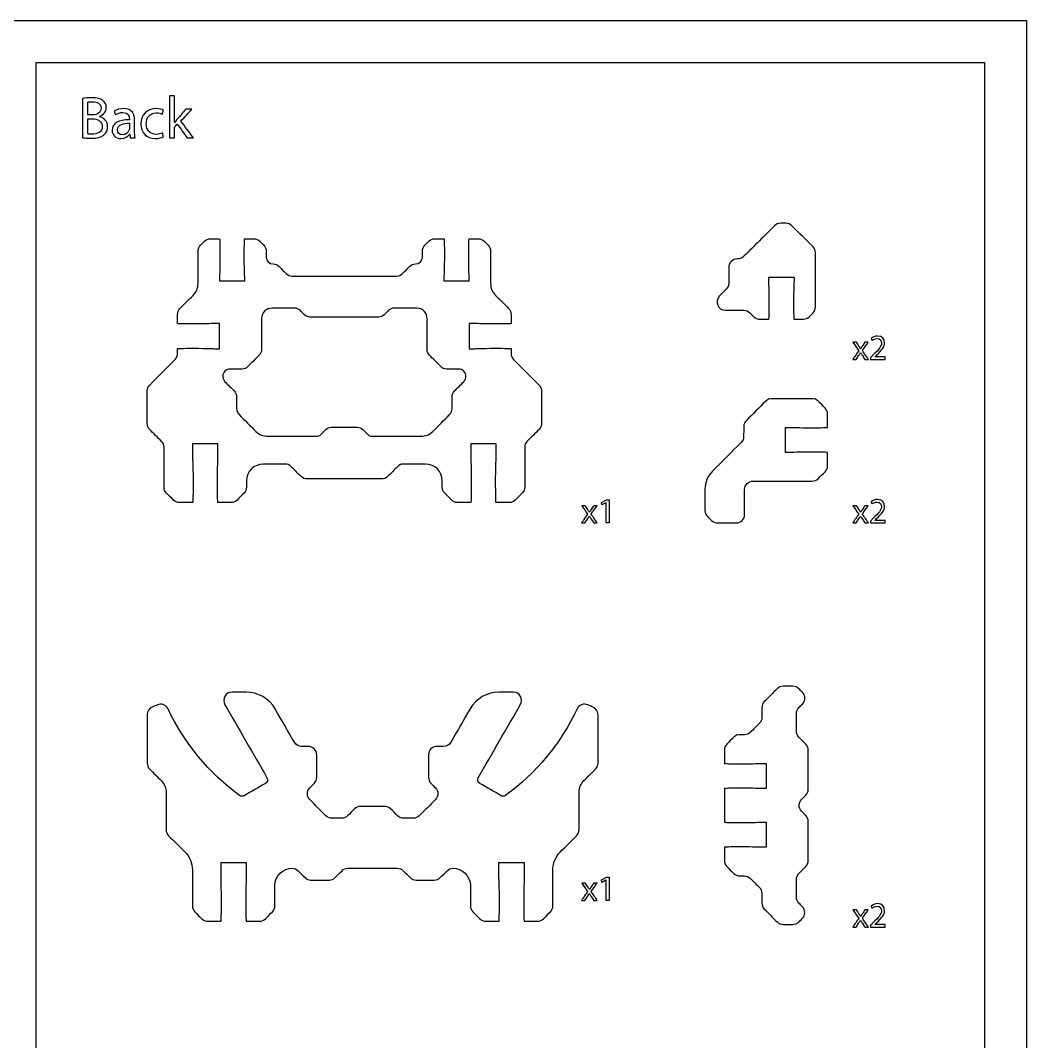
# Model space of a CAD drawing. Extents: x 0 to 395, y 205 to 450.
# Drawn here: x 275.1 to 395, y 328.3 to 450 of the extents above; entities that cross this region are included whole.
import ezdxf

# ---------------------------------------------------------------- set-up
doc = ezdxf.new("R2010")
doc.units = 0
doc.header["$MEASUREMENT"] = 0
doc.layers.add('DEFAULT', color=18, linetype='CONTINUOUS')

msp = doc.modelspace()

# ---------------------------------------------------------------- linework, layer by layer
at = {"layer": 'DEFAULT', "color": 18}
for points in [[(395, 205), (0, 205), (0, 450), (395, 450)], [(390, 210), (276.95, 210), (276.95, 445), (390, 445)], [(344.88, 392.54), (344.87, 392.54), (344.39, 392.28), (344.32, 392.56), (344.92, 392.88), (345.24, 392.88), (345.24, 390.13), (344.88, 390.13)], [(344.88, 347.57), (344.87, 347.57), (344.39, 347.31), (344.32, 347.59), (344.92, 347.91), (345.24, 347.91), (345.24, 345.16), (344.88, 345.16)]]:
    msp.add_lwpolyline(points, close=True, dxfattribs=at)
for points, knots in [([(282.49, 440.69), (282.75, 440.75), (283.18, 440.79), (283.61, 440.79), (284.22, 440.79), (284.62, 440.69), (284.91, 440.45), (285.16, 440.26), (285.31, 439.98), (285.31, 439.61), (285.31, 439.15), (285.01, 438.75), (284.5, 438.56), (284.5, 438.56), (284.5, 438.55), (284.5, 438.55), (284.96, 438.43), (285.48, 438.06), (285.48, 437.36), (285.48, 436.95), (285.32, 436.64), (285.08, 436.4), (284.75, 436.1), (284.21, 435.96), (283.44, 435.96), (283.02, 435.96), (282.69, 435.99), (282.49, 436.01), (282.49, 437.57), (282.49, 439.13), (282.49, 440.69)], [13.262, 13.262, 13.262, 13.262, 14.262, 14.262, 14.262, 15.262, 15.262, 15.262, 16.262, 16.262, 16.262, 17.262, 17.262, 17.262, 17.302, 17.302, 17.302, 18.302, 18.302, 18.302, 19.302, 19.302, 19.302, 20.302, 20.302, 20.302, 21.302, 21.302, 21.302, 34.564, 34.564, 34.564, 34.564]), ([(293.46, 437.85), (293.47, 437.85), (293.47, 437.85), (293.48, 437.85), (293.56, 437.97), (293.68, 438.12), (293.78, 438.24), (294.12, 438.63), (294.45, 439.02), (294.78, 439.42), (295.03, 439.42), (295.28, 439.42), (295.53, 439.42), (295.09, 438.95), (294.65, 438.48), (294.21, 438.01), (294.71, 437.34), (295.21, 436.67), (295.72, 436), (295.46, 436), (295.21, 436), (294.96, 436), (294.57, 436.55), (294.17, 437.09), (293.78, 437.64), (293.68, 437.52), (293.57, 437.4), (293.46, 437.28), (293.46, 436.86), (293.46, 436.43), (293.46, 436), (293.26, 436), (293.05, 436), (292.85, 436), (292.85, 437.67), (292.85, 439.34), (292.85, 441.01), (293.05, 441.01), (293.26, 441.01), (293.46, 441.01), (293.46, 439.96), (293.46, 438.9), (293.46, 437.85)], [8.962, 8.962, 8.962, 8.962, 9.002, 9.002, 9.002, 10.002, 10.002, 10.002, 14.386085, 14.386085, 14.386085, 16.506085, 16.506085, 16.506085, 21.967587, 21.967587, 21.967587, 29.084398, 29.084398, 29.084398, 31.224398, 31.224398, 31.224398, 36.942079, 36.942079, 36.942079, 38.287442, 38.287442, 38.287442, 41.927442, 41.927442, 41.927442, 43.667442, 43.667442, 43.667442, 57.870442, 57.870442, 57.870442, 59.610442, 59.610442, 59.610442, 68.572442, 68.572442, 68.572442, 68.572442]), ([(283.1, 438.75), (283.29, 438.75), (283.47, 438.75), (283.66, 438.75), (284.31, 438.75), (284.69, 439.08), (284.69, 439.54), (284.69, 440.1), (284.26, 440.32), (283.64, 440.32), (283.36, 440.32), (283.2, 440.3), (283.1, 440.28), (283.1, 439.77), (283.1, 439.26), (283.1, 438.75)], [4.342, 4.342, 4.342, 4.342, 5.922, 5.922, 5.922, 6.922, 6.922, 6.922, 7.922, 7.922, 7.922, 8.922, 8.922, 8.922, 13.264, 13.264, 13.264, 13.264]), ([(288.18, 436), (288.16, 436.14), (288.15, 436.29), (288.13, 436.43), (288.12, 436.43), (288.12, 436.43), (288.11, 436.43), (287.92, 436.16), (287.55, 435.92), (287.06, 435.92), (286.37, 435.92), (286.02, 436.41), (286.02, 436.9), (286.02, 437.73), (286.75, 438.18), (288.07, 438.17), (288.07, 438.2), (288.07, 438.22), (288.07, 438.24), (288.07, 438.53), (288, 439.03), (287.3, 439.03), (286.98, 439.03), (286.65, 438.94), (286.41, 438.78), (286.36, 438.92), (286.31, 439.05), (286.27, 439.19), (286.55, 439.37), (286.96, 439.49), (287.39, 439.49), (288.43, 439.49), (288.69, 438.78), (288.69, 438.1), (288.69, 437.67), (288.69, 437.24), (288.69, 436.82), (288.69, 436.52), (288.7, 436.23), (288.74, 436), (288.56, 436), (288.37, 436), (288.18, 436)], [1.6, 1.6, 1.6, 1.6, 2.828007, 2.828007, 2.828007, 2.888007, 2.888007, 2.888007, 3.888007, 3.888007, 3.888007, 4.888007, 4.888007, 4.888007, 5.888007, 5.888007, 5.888007, 6.088007, 6.088007, 6.088007, 7.088007, 7.088007, 7.088007, 8.088007, 8.088007, 8.088007, 9.315981, 9.315981, 9.315981, 10.315981, 10.315981, 10.315981, 11.315981, 11.315981, 11.315981, 14.936981, 14.936981, 14.936981, 15.936981, 15.936981, 15.936981, 17.536981, 17.536981, 17.536981, 17.536981]), ([(292.12, 436.13), (291.96, 436.04), (291.6, 435.93), (291.14, 435.93), (290.11, 435.93), (289.44, 436.63), (289.44, 437.67), (289.44, 438.72), (290.16, 439.49), (291.28, 439.49), (291.64, 439.49), (291.97, 439.39), (292.14, 439.31), (292.09, 439.15), (292.04, 438.99), (292, 438.83), (291.85, 438.91), (291.62, 438.99), (291.28, 438.99), (290.49, 438.99), (290.07, 438.41), (290.07, 437.7), (290.07, 436.91), (290.58, 436.42), (291.26, 436.42), (291.61, 436.42), (291.84, 436.52), (292.02, 436.59), (292.05, 436.44), (292.09, 436.28), (292.12, 436.13)], [1.353662, 1.353662, 1.353662, 1.353662, 2.353662, 2.353662, 2.353662, 3.353662, 3.353662, 3.353662, 4.353662, 4.353662, 4.353662, 5.353662, 5.353662, 5.353662, 6.771265, 6.771265, 6.771265, 7.771265, 7.771265, 7.771265, 8.771265, 8.771265, 8.771265, 9.771265, 9.771265, 9.771265, 10.771265, 10.771265, 10.771265, 12.124927, 12.124927, 12.124927, 12.124927]), ([(283.1, 436.47), (283.22, 436.44), (283.4, 436.44), (283.61, 436.44), (284.25, 436.44), (284.84, 436.67), (284.84, 437.36), (284.84, 438.01), (284.28, 438.28), (283.61, 438.28), (283.44, 438.28), (283.27, 438.28), (283.1, 438.28), (283.1, 437.68), (283.1, 437.07), (283.1, 436.47)], [5.141, 5.141, 5.141, 5.141, 6.141, 6.141, 6.141, 7.141, 7.141, 7.141, 8.141, 8.141, 8.141, 9.581, 9.581, 9.581, 14.722, 14.722, 14.722, 14.722]), ([(288.09, 437.74), (287.41, 437.76), (286.64, 437.64), (286.64, 436.97), (286.64, 436.57), (286.91, 436.38), (287.23, 436.38), (287.67, 436.38), (287.95, 436.66), (288.05, 436.95), (288.07, 437.02), (288.09, 437.09), (288.09, 437.15), (288.09, 437.35), (288.09, 437.55), (288.09, 437.74)], [1.681, 1.681, 1.681, 1.681, 2.681, 2.681, 2.681, 3.681, 3.681, 3.681, 4.681, 4.681, 4.681, 5.681, 5.681, 5.681, 7.362, 7.362, 7.362, 7.362]), ([(374.72, 411.65), (374.82, 411.51), (374.92, 411.36), (375.02, 411.21), (375.09, 411.1), (375.16, 410.99), (375.22, 410.88), (375.23, 410.88), (375.23, 410.88), (375.24, 410.88), (375.3, 411), (375.37, 411.11), (375.44, 411.22), (375.54, 411.36), (375.63, 411.51), (375.73, 411.65), (375.86, 411.65), (375.99, 411.65), (376.13, 411.65), (375.9, 411.32), (375.66, 410.99), (375.43, 410.66), (375.67, 410.31), (375.91, 409.96), (376.15, 409.61), (376.01, 409.61), (375.87, 409.61), (375.73, 409.61), (375.63, 409.76), (375.53, 409.91), (375.43, 410.07), (375.35, 410.19), (375.28, 410.3), (375.2, 410.42), (375.13, 410.3), (375.06, 410.19), (374.98, 410.07), (374.88, 409.91), (374.79, 409.76), (374.69, 409.61), (374.55, 409.61), (374.41, 409.61), (374.28, 409.61), (374.52, 409.95), (374.76, 410.3), (375, 410.65), (374.77, 410.99), (374.54, 411.32), (374.31, 411.65), (374.45, 411.65), (374.59, 411.65), (374.72, 411.65)], [1.176, 1.176, 1.176, 1.176, 2.672308, 2.672308, 2.672308, 3.672308, 3.672308, 3.672308, 3.708308, 3.708308, 3.708308, 4.708308, 4.708308, 4.708308, 6.188538, 6.188538, 6.188538, 7.326538, 7.326538, 7.326538, 10.760447, 10.760447, 10.760447, 14.386123, 14.386123, 14.386123, 15.585123, 15.585123, 15.585123, 17.146138, 17.146138, 17.146138, 18.169138, 18.169138, 18.169138, 19.169138, 19.169138, 19.169138, 20.722556, 20.722556, 20.722556, 21.886556, 21.886556, 21.886556, 25.496184, 25.496184, 25.496184, 28.953882, 28.953882, 28.953882, 30.129882, 30.129882, 30.129882, 30.129882]), ([(376.39, 409.61), (376.39, 409.68), (376.39, 409.76), (376.39, 409.83), (376.49, 409.93), (376.59, 410.02), (376.68, 410.12), (377.39, 410.79), (377.7, 411.14), (377.71, 411.56), (377.71, 411.84), (377.57, 412.09), (377.16, 412.09), (376.91, 412.09), (376.71, 411.97), (376.58, 411.86), (376.54, 411.95), (376.5, 412.04), (376.46, 412.12), (376.65, 412.28), (376.92, 412.4), (377.24, 412.4), (377.83, 412.4), (378.08, 412), (378.08, 411.6), (378.08, 411.1), (377.71, 410.69), (377.13, 410.13), (377.06, 410.06), (376.99, 409.99), (376.91, 409.92), (377.32, 409.92), (377.74, 409.92), (378.15, 409.92), (378.15, 409.81), (378.15, 409.71), (378.15, 409.61), (377.56, 409.61), (376.98, 409.61), (376.39, 409.61)], [4.977, 4.977, 4.977, 4.977, 5.624, 5.624, 5.624, 6.777406, 6.777406, 6.777406, 7.777406, 7.777406, 7.777406, 8.777406, 8.777406, 8.777406, 9.777406, 9.777406, 9.777406, 10.592847, 10.592847, 10.592847, 11.592847, 11.592847, 11.592847, 12.592847, 12.592847, 12.592847, 13.592847, 13.592847, 13.592847, 14.466467, 14.466467, 14.466467, 17.969467, 17.969467, 17.969467, 18.845467, 18.845467, 18.845467, 23.822467, 23.822467, 23.822467, 23.822467]), ([(342.4, 392.18), (342.5, 392.03), (342.6, 391.89), (342.7, 391.74), (342.77, 391.63), (342.84, 391.52), (342.9, 391.41), (342.91, 391.41), (342.91, 391.41), (342.92, 391.41), (342.98, 391.53), (343.05, 391.63), (343.12, 391.74), (343.21, 391.89), (343.31, 392.03), (343.41, 392.18), (343.54, 392.18), (343.67, 392.18), (343.81, 392.18), (343.58, 391.85), (343.34, 391.52), (343.11, 391.19), (343.35, 390.84), (343.59, 390.48), (343.83, 390.13), (343.69, 390.13), (343.55, 390.13), (343.41, 390.13), (343.31, 390.29), (343.21, 390.44), (343.11, 390.59), (343.03, 390.71), (342.96, 390.83), (342.88, 390.95), (342.81, 390.83), (342.74, 390.72), (342.66, 390.59), (342.56, 390.44), (342.46, 390.29), (342.37, 390.13), (342.23, 390.13), (342.09, 390.13), (341.96, 390.13), (342.2, 390.48), (342.44, 390.83), (342.68, 391.18), (342.45, 391.51), (342.22, 391.85), (341.99, 392.18), (342.13, 392.18), (342.27, 392.18), (342.4, 392.18)], [0, 0, 0, 0, 1.496308, 1.496308, 1.496308, 2.496308, 2.496308, 2.496308, 2.532308, 2.532308, 2.532308, 3.532308, 3.532308, 3.532308, 5.012538, 5.012538, 5.012538, 6.151538, 6.151538, 6.151538, 9.586024, 9.586024, 9.586024, 13.211699, 13.211699, 13.211699, 14.410699, 14.410699, 14.410699, 15.971714, 15.971714, 15.971714, 16.994714, 16.994714, 16.994714, 17.994714, 17.994714, 17.994714, 19.548672, 19.548672, 19.548672, 20.712672, 20.712672, 20.712672, 24.3223, 24.3223, 24.3223, 27.779998, 27.779998, 27.779998, 28.955998, 28.955998, 28.955998, 28.955998]), ([(374.72, 392.18), (374.82, 392.03), (374.92, 391.89), (375.02, 391.74), (375.09, 391.63), (375.16, 391.52), (375.22, 391.41), (375.23, 391.41), (375.23, 391.41), (375.24, 391.41), (375.3, 391.53), (375.37, 391.63), (375.44, 391.74), (375.54, 391.89), (375.63, 392.03), (375.73, 392.18), (375.86, 392.18), (375.99, 392.18), (376.13, 392.18), (375.9, 391.85), (375.66, 391.52), (375.43, 391.19), (375.67, 390.84), (375.91, 390.48), (376.15, 390.13), (376.01, 390.13), (375.87, 390.13), (375.73, 390.13), (375.63, 390.29), (375.53, 390.44), (375.43, 390.59), (375.35, 390.71), (375.28, 390.83), (375.2, 390.95), (375.13, 390.83), (375.06, 390.72), (374.98, 390.59), (374.88, 390.44), (374.79, 390.29), (374.69, 390.13), (374.55, 390.13), (374.41, 390.13), (374.28, 390.13), (374.52, 390.48), (374.76, 390.83), (375, 391.18), (374.77, 391.51), (374.54, 391.85), (374.31, 392.18), (374.45, 392.18), (374.59, 392.18), (374.72, 392.18)], [0, 0, 0, 0, 1.496308, 1.496308, 1.496308, 2.496308, 2.496308, 2.496308, 2.532308, 2.532308, 2.532308, 3.532308, 3.532308, 3.532308, 5.012538, 5.012538, 5.012538, 6.150538, 6.150538, 6.150538, 9.584447, 9.584447, 9.584447, 13.210123, 13.210123, 13.210123, 14.409123, 14.409123, 14.409123, 15.970138, 15.970138, 15.970138, 16.993138, 16.993138, 16.993138, 17.993138, 17.993138, 17.993138, 19.546556, 19.546556, 19.546556, 20.710556, 20.710556, 20.710556, 24.320184, 24.320184, 24.320184, 27.777882, 27.777882, 27.777882, 28.953882, 28.953882, 28.953882, 28.953882]), ([(376.39, 390.13), (376.39, 390.21), (376.39, 390.28), (376.39, 390.36), (376.49, 390.45), (376.59, 390.55), (376.68, 390.64), (377.39, 391.31), (377.7, 391.67), (377.71, 392.08), (377.71, 392.36), (377.57, 392.62), (377.16, 392.62), (376.91, 392.62), (376.71, 392.49), (376.58, 392.39), (376.54, 392.47), (376.5, 392.56), (376.46, 392.65), (376.65, 392.81), (376.92, 392.93), (377.24, 392.93), (377.83, 392.93), (378.08, 392.52), (378.08, 392.13), (378.08, 391.62), (377.71, 391.21), (377.13, 390.65), (377.06, 390.59), (376.99, 390.52), (376.91, 390.44), (377.32, 390.44), (377.74, 390.44), (378.15, 390.44), (378.15, 390.34), (378.15, 390.24), (378.15, 390.13), (377.56, 390.13), (376.98, 390.13), (376.39, 390.13)], [4.977, 4.977, 4.977, 4.977, 5.624, 5.624, 5.624, 6.777406, 6.777406, 6.777406, 7.777406, 7.777406, 7.777406, 8.777406, 8.777406, 8.777406, 9.777406, 9.777406, 9.777406, 10.592847, 10.592847, 10.592847, 11.592847, 11.592847, 11.592847, 12.592847, 12.592847, 12.592847, 13.592847, 13.592847, 13.592847, 14.466467, 14.466467, 14.466467, 17.969467, 17.969467, 17.969467, 18.845467, 18.845467, 18.845467, 23.822467, 23.822467, 23.822467, 23.822467]), ([(342.4, 347.21), (342.5, 347.06), (342.6, 346.92), (342.7, 346.77), (342.77, 346.66), (342.84, 346.55), (342.9, 346.44), (342.91, 346.44), (342.91, 346.44), (342.92, 346.44), (342.98, 346.56), (343.05, 346.66), (343.12, 346.77), (343.21, 346.92), (343.31, 347.07), (343.41, 347.21), (343.54, 347.21), (343.67, 347.21), (343.81, 347.21), (343.58, 346.88), (343.34, 346.55), (343.11, 346.22), (343.35, 345.87), (343.59, 345.52), (343.83, 345.16), (343.69, 345.16), (343.55, 345.16), (343.41, 345.16), (343.31, 345.32), (343.21, 345.47), (343.11, 345.62), (343.03, 345.74), (342.96, 345.86), (342.88, 345.98), (342.81, 345.86), (342.74, 345.75), (342.66, 345.62), (342.56, 345.47), (342.46, 345.32), (342.37, 345.16), (342.23, 345.16), (342.09, 345.16), (341.96, 345.16), (342.2, 345.51), (342.44, 345.86), (342.68, 346.21), (342.45, 346.54), (342.22, 346.88), (341.99, 347.21), (342.13, 347.21), (342.27, 347.21), (342.4, 347.21)], [0, 0, 0, 0, 1.496308, 1.496308, 1.496308, 2.496308, 2.496308, 2.496308, 2.532308, 2.532308, 2.532308, 3.532308, 3.532308, 3.532308, 5.012538, 5.012538, 5.012538, 6.151538, 6.151538, 6.151538, 9.586024, 9.586024, 9.586024, 13.211699, 13.211699, 13.211699, 14.410699, 14.410699, 14.410699, 15.971714, 15.971714, 15.971714, 16.994714, 16.994714, 16.994714, 17.994714, 17.994714, 17.994714, 19.548672, 19.548672, 19.548672, 20.712672, 20.712672, 20.712672, 24.3223, 24.3223, 24.3223, 27.779998, 27.779998, 27.779998, 28.955998, 28.955998, 28.955998, 28.955998]), ([(376.39, 341.97), (376.39, 342.05), (376.39, 342.13), (376.39, 342.2), (376.49, 342.3), (376.59, 342.39), (376.68, 342.49), (377.39, 343.15), (377.7, 343.51), (377.71, 343.92), (377.71, 344.2), (377.57, 344.46), (377.16, 344.46), (376.91, 344.46), (376.71, 344.33), (376.58, 344.23), (376.54, 344.32), (376.5, 344.4), (376.46, 344.49), (376.65, 344.65), (376.92, 344.77), (377.24, 344.77), (377.83, 344.77), (378.08, 344.36), (378.08, 343.97), (378.08, 343.46), (377.71, 343.05), (377.13, 342.49), (377.06, 342.43), (376.99, 342.36), (376.91, 342.28), (377.32, 342.28), (377.74, 342.28), (378.15, 342.28), (378.15, 342.18), (378.15, 342.08), (378.15, 341.97), (377.56, 341.97), (376.98, 341.97), (376.39, 341.97)], [4.977, 4.977, 4.977, 4.977, 5.625, 5.625, 5.625, 6.777709, 6.777709, 6.777709, 7.777709, 7.777709, 7.777709, 8.777709, 8.777709, 8.777709, 9.777709, 9.777709, 9.777709, 10.593151, 10.593151, 10.593151, 11.593151, 11.593151, 11.593151, 12.593151, 12.593151, 12.593151, 13.593151, 13.593151, 13.593151, 14.466036, 14.466036, 14.466036, 17.968036, 17.968036, 17.968036, 18.844036, 18.844036, 18.844036, 23.821036, 23.821036, 23.821036, 23.821036]), ([(374.72, 344.02), (374.82, 343.87), (374.92, 343.73), (375.02, 343.58), (375.09, 343.47), (375.16, 343.36), (375.22, 343.25), (375.23, 343.25), (375.23, 343.25), (375.24, 343.25), (375.3, 343.37), (375.37, 343.48), (375.44, 343.59), (375.54, 343.73), (375.63, 343.88), (375.73, 344.02), (375.86, 344.02), (376, 344.02), (376.13, 344.02), (375.9, 343.69), (375.66, 343.36), (375.43, 343.03), (375.67, 342.68), (375.91, 342.33), (376.15, 341.97), (376.01, 341.97), (375.87, 341.97), (375.73, 341.97), (375.63, 342.13), (375.53, 342.28), (375.43, 342.43), (375.35, 342.55), (375.28, 342.67), (375.2, 342.79), (375.13, 342.67), (375.06, 342.56), (374.98, 342.43), (374.88, 342.28), (374.79, 342.13), (374.69, 341.97), (374.55, 341.97), (374.41, 341.97), (374.28, 341.97), (374.52, 342.32), (374.76, 342.67), (375, 343.02), (374.77, 343.35), (374.54, 343.69), (374.31, 344.02), (374.45, 344.02), (374.59, 344.02), (374.72, 344.02)], [1.176, 1.176, 1.176, 1.176, 2.672308, 2.672308, 2.672308, 3.672308, 3.672308, 3.672308, 3.708308, 3.708308, 3.708308, 4.708308, 4.708308, 4.708308, 6.188538, 6.188538, 6.188538, 7.326538, 7.326538, 7.326538, 10.760447, 10.760447, 10.760447, 14.386123, 14.386123, 14.386123, 15.585123, 15.585123, 15.585123, 17.146138, 17.146138, 17.146138, 18.169138, 18.169138, 18.169138, 19.169138, 19.169138, 19.169138, 20.722556, 20.722556, 20.722556, 21.886556, 21.886556, 21.886556, 25.496184, 25.496184, 25.496184, 28.953882, 28.953882, 28.953882, 30.129882, 30.129882, 30.129882, 30.129882])]:
    msp.add_open_spline(points, degree=3, knots=knots, dxfattribs=at)
at = {"layer": 'DEFAULT', "color": 1}
for points, knots in [([(360.5, 421.58), (360.82, 421.58), (361.13, 421.71), (361.36, 421.94), (362.55, 423.14), (363.75, 424.33), (364.95, 425.53), (365.14, 425.72), (365.39, 425.82), (365.66, 425.83), (365.88, 425.83), (366.1, 425.83), (366.33, 425.83), (366.59, 425.83), (366.85, 425.72), (367.03, 425.53), (367.87, 424.7), (368.71, 423.86), (369.55, 423.02), (369.74, 422.83), (369.84, 422.58), (369.84, 422.31), (369.84, 420.17), (369.84, 418.02), (369.84, 415.88), (369.84, 415.62), (369.74, 415.36), (369.55, 415.17), (369.39, 415.02), (369.23, 414.86), (369.07, 414.7), (368.89, 414.51), (368.63, 414.41), (368.37, 414.41), (368.01, 414.41), (367.64, 414.41), (367.28, 414.41), (367.25, 414.4), (367.23, 415.02), (367.23, 416.41), (367.23, 417.79), (367.28, 418.78), (367.28, 418.91), (367.28, 419.07), (367.28, 419.24), (367.28, 419.41), (366.28, 419.41), (365.28, 419.41), (364.28, 419.41), (364.28, 419.24), (364.28, 419.07), (364.28, 418.91), (364.28, 418.78), (364.33, 417.79), (364.33, 416.41), (364.33, 415.06), (364.31, 414.43), (364.28, 414.41), (363.92, 414.41), (363.56, 414.41), (363.2, 414.41), (362.93, 414.4), (362.68, 414.51), (362.49, 414.7), (362.33, 414.86), (362.17, 415.01), (362.02, 415.17), (361.83, 415.36), (361.57, 415.46), (361.31, 415.46), (360.58, 415.47), (359.85, 415.47), (359.11, 415.47), (358.22, 415.47), (357.78, 416.54), (358.41, 417.17), (358.67, 417.44), (358.94, 417.71), (359.21, 417.97), (359.39, 418.16), (359.5, 418.42), (359.5, 418.68), (359.5, 419.31), (359.5, 419.95), (359.5, 420.58), (359.5, 421.14), (359.95, 421.58), (360.5, 421.58)], [1, 1, 1, 1, 2, 2, 2, 16.406594, 16.406594, 16.406594, 17.406594, 17.406594, 17.406594, 19.307598, 19.307598, 19.307598, 20.307598, 20.307598, 20.307598, 30.387405, 30.387405, 30.387405, 31.387405, 31.387405, 31.387405, 49.615405, 49.615405, 49.615405, 50.615405, 50.615405, 50.615405, 52.516815, 52.516815, 52.516815, 53.516815, 53.516815, 53.516815, 56.599815, 56.599815, 56.599815, 57.599815, 57.599815, 57.599815, 58.599815, 58.599815, 58.599815, 60.013815, 60.013815, 60.013815, 68.512815, 68.512815, 68.512815, 69.926815, 69.926815, 69.926815, 70.926815, 70.926815, 70.926815, 71.926815, 71.926815, 71.926815, 74.999819, 74.999819, 74.999819, 75.999819, 75.999819, 75.999819, 77.899108, 77.899108, 77.899108, 78.899108, 78.899108, 78.899108, 85.121109, 85.121109, 85.121109, 86.121109, 86.121109, 86.121109, 89.328545, 89.328545, 89.328545, 90.328545, 90.328545, 90.328545, 95.724545, 95.724545, 95.724545, 96.724545, 96.724545, 96.724545, 96.724545]), ([(305.21, 420.98), (304.75, 420.98), (304.37, 421.35), (304.37, 421.8), (304.37, 422.04), (304.37, 422.28), (304.37, 422.52), (304.37, 422.78), (304.27, 423.04), (304.08, 423.22), (303.92, 423.38), (303.76, 423.54), (303.61, 423.7), (303.42, 423.89), (303.16, 423.99), (302.9, 423.99), (302.54, 423.99), (302.18, 423.99), (301.81, 423.99), (301.79, 423.99), (301.76, 423.38), (301.76, 421.99), (301.76, 420.61), (301.81, 419.62), (301.81, 419.49), (301.81, 419.32), (301.81, 419.16), (301.81, 418.99), (300.81, 418.99), (299.81, 418.99), (298.82, 418.99), (298.82, 419.16), (298.82, 419.32), (298.82, 419.49), (298.82, 419.62), (298.86, 420.61), (298.86, 421.99), (298.86, 423.38), (298.84, 423.99), (298.82, 423.99), (298.45, 423.99), (298.09, 423.99), (297.73, 423.99), (297.46, 423.99), (297.21, 423.89), (297.02, 423.7), (296.86, 423.54), (296.7, 423.38), (296.54, 423.22), (296.36, 423.04), (296.25, 422.78), (296.25, 422.52), (296.25, 421.23), (296.25, 419.94), (296.25, 418.65), (296.25, 418.12), (296.04, 417.62), (295.66, 417.24), (295.14, 416.72), (294.62, 416.2), (294.1, 415.68), (293.92, 415.49), (293.81, 415.24), (293.81, 414.98), (293.81, 414.61), (293.81, 414.25), (293.81, 413.89), (293.81, 413.86), (294.43, 413.84), (295.82, 413.84), (297.2, 413.84), (298.19, 413.89), (298.32, 413.89), (298.48, 413.89), (298.65, 413.89), (298.82, 413.89), (298.82, 412.89), (298.82, 411.89), (298.82, 410.89), (298.65, 410.89), (298.48, 410.89), (298.32, 410.89), (298.19, 410.89), (297.2, 410.94), (295.82, 410.94), (294.43, 410.94), (293.81, 410.92), (293.81, 410.89), (293.81, 410.7), (293.81, 410.5), (293.82, 410.31), (293.82, 410.04), (293.71, 409.79), (293.52, 409.6), (292.51, 408.59), (291.5, 407.57), (290.49, 406.56), (290.3, 406.37), (290.19, 406.12), (290.19, 405.86), (290.19, 404.56), (290.19, 403.27), (290.19, 401.98), (290.19, 401.72), (290.3, 401.46), (290.49, 401.27), (290.96, 400.8), (291.43, 400.33), (291.91, 399.85), (292.09, 399.67), (292.2, 399.41), (292.2, 399.15), (292.2, 397.56), (292.2, 395.98), (292.2, 394.39), (292.2, 394.13), (292.3, 393.87), (292.49, 393.69), (292.77, 393.41), (293.04, 393.13), (293.32, 392.86), (293.51, 392.67), (293.76, 392.56), (294.03, 392.56), (294.55, 392.56), (295.08, 392.56), (295.61, 392.56), (295.64, 392.56), (295.66, 393.68), (295.66, 395.06), (295.66, 396.45), (295.61, 397.44), (295.61, 397.57), (295.61, 398.23), (295.61, 398.9), (295.61, 399.56), (296.61, 399.56), (297.61, 399.56), (298.61, 399.56), (298.61, 398.9), (298.61, 398.23), (298.61, 397.57), (298.61, 397.44), (298.56, 396.45), (298.56, 395.06), (298.56, 393.68), (298.59, 392.56), (298.61, 392.56), (299.14, 392.56), (299.67, 392.56), (300.19, 392.56), (300.46, 392.56), (300.72, 392.67), (300.9, 392.86), (301.18, 393.13), (301.45, 393.41), (301.73, 393.69), (301.92, 393.87), (302.02, 394.13), (302.02, 394.39), (302.02, 394.65), (302.02, 394.9), (302.02, 395.15), (302.02, 396.25), (302.92, 397.15), (304.02, 397.15), (304.89, 397.15), (305.76, 397.15), (306.63, 397.15), (306.89, 397.15), (307.15, 397.04), (307.33, 396.86), (307.73, 396.46), (308.13, 396.06), (308.53, 395.66), (308.72, 395.47), (308.98, 395.37), (309.24, 395.37), (312.21, 395.37), (315.17, 395.37), (318.14, 395.37), (318.4, 395.37), (318.66, 395.47), (318.85, 395.66), (319.25, 396.06), (319.65, 396.46), (320.05, 396.86), (320.23, 397.05), (320.49, 397.15), (320.75, 397.15), (321.62, 397.15), (322.49, 397.15), (323.36, 397.15), (324.46, 397.15), (325.36, 396.25), (325.36, 395.15), (325.36, 394.9), (325.36, 394.64), (325.36, 394.39), (325.36, 394.13), (325.46, 393.87), (325.65, 393.69), (325.92, 393.41), (326.2, 393.13), (326.48, 392.86), (326.66, 392.67), (326.92, 392.56), (327.19, 392.56), (327.71, 392.56), (328.24, 392.56), (328.77, 392.56), (328.79, 392.56), (328.82, 393.68), (328.82, 395.06), (328.82, 396.45), (328.77, 397.44), (328.77, 397.57), (328.77, 398.23), (328.77, 398.9), (328.77, 399.56), (329.77, 399.56), (330.77, 399.56), (331.77, 399.56), (331.77, 398.9), (331.77, 398.23), (331.77, 397.57), (331.77, 397.44), (331.72, 396.45), (331.72, 395.06), (331.72, 393.68), (331.74, 392.56), (331.77, 392.56), (332.3, 392.56), (332.83, 392.56), (333.35, 392.56), (333.62, 392.56), (333.87, 392.67), (334.06, 392.86), (334.34, 393.13), (334.61, 393.41), (334.89, 393.69), (335.08, 393.87), (335.18, 394.13), (335.18, 394.39), (335.18, 395.98), (335.18, 397.56), (335.18, 399.15), (335.18, 399.41), (335.29, 399.67), (335.48, 399.86), (335.95, 400.33), (336.42, 400.8), (336.89, 401.27), (337.08, 401.46), (337.19, 401.72), (337.19, 401.98), (337.19, 403.27), (337.19, 404.56), (337.19, 405.86), (337.19, 406.12), (337.08, 406.37), (336.89, 406.56), (335.88, 407.57), (334.87, 408.59), (333.86, 409.6), (333.67, 409.79), (333.56, 410.04), (333.56, 410.31), (333.56, 410.5), (333.56, 410.7), (333.56, 410.89), (333.56, 410.92), (332.95, 410.94), (331.56, 410.94), (330.18, 410.94), (329.19, 410.89), (329.06, 410.89), (328.9, 410.89), (328.73, 410.89), (328.56, 410.89), (328.56, 411.89), (328.56, 412.89), (328.56, 413.89), (328.73, 413.89), (328.9, 413.89), (329.06, 413.89), (329.19, 413.89), (330.18, 413.84), (331.56, 413.84), (332.95, 413.84), (333.56, 413.86), (333.56, 413.89), (333.56, 414.25), (333.56, 414.61), (333.56, 414.98), (333.56, 415.24), (333.46, 415.49), (333.27, 415.68), (332.75, 416.2), (332.23, 416.72), (331.71, 417.24), (331.33, 417.62), (331.12, 418.12), (331.12, 418.66), (331.12, 419.94), (331.12, 421.23), (331.12, 422.52), (331.12, 422.78), (331.02, 423.04), (330.83, 423.22), (330.67, 423.38), (330.51, 423.54), (330.35, 423.7), (330.17, 423.89), (329.91, 423.99), (329.65, 423.99), (329.28, 423.99), (328.92, 423.99), (328.56, 423.99), (328.54, 423.99), (328.51, 423.38), (328.51, 421.99), (328.51, 420.61), (328.56, 419.62), (328.56, 419.49), (328.56, 419.32), (328.56, 419.16), (328.56, 418.99), (327.56, 418.99), (326.56, 418.99), (325.56, 418.99), (325.56, 419.16), (325.56, 419.32), (325.56, 419.49), (325.56, 419.62), (325.61, 420.61), (325.61, 421.99), (325.61, 423.38), (325.59, 423.99), (325.56, 423.99), (325.2, 423.99), (324.84, 423.99), (324.48, 423.99), (324.21, 423.99), (323.95, 423.89), (323.77, 423.7), (323.61, 423.54), (323.45, 423.38), (323.29, 423.22), (323.11, 423.04), (323, 422.78), (323, 422.52), (323, 422.28), (323, 422.04), (323, 421.8), (323, 421.35), (322.63, 420.98), (322.17, 420.98), (321.91, 420.98), (321.65, 420.87), (321.47, 420.68), (321.18, 420.4), (320.9, 420.12), (320.62, 419.84), (320.43, 419.65), (320.18, 419.54), (319.91, 419.54), (315.76, 419.54), (311.61, 419.54), (307.47, 419.54), (307.2, 419.54), (306.95, 419.65), (306.76, 419.84), (306.48, 420.12), (306.19, 420.4), (305.91, 420.68), (305.72, 420.87), (305.47, 420.98), (305.21, 420.98)], [1, 1, 1, 1, 2, 2, 2, 4.02, 4.02, 4.02, 5.02, 5.02, 5.02, 6.929188, 6.929188, 6.929188, 7.929188, 7.929188, 7.929188, 11.005188, 11.005188, 11.005188, 12.005188, 12.005188, 12.005188, 13.005188, 13.005188, 13.005188, 14.425188, 14.425188, 14.425188, 22.925188, 22.925188, 22.925188, 24.345188, 24.345188, 24.345188, 25.345188, 25.345188, 25.345188, 26.345188, 26.345188, 26.345188, 29.424188, 29.424188, 29.424188, 30.424188, 30.424188, 30.424188, 32.339036, 32.339036, 32.339036, 33.339036, 33.339036, 33.339036, 44.284036, 44.284036, 44.284036, 45.284036, 45.284036, 45.284036, 51.544052, 51.544052, 51.544052, 52.544052, 52.544052, 52.544052, 55.624052, 55.624052, 55.624052, 56.624052, 56.624052, 56.624052, 57.624052, 57.624052, 57.624052, 59.034052, 59.034052, 59.034052, 67.534052, 67.534052, 67.534052, 68.944052, 68.944052, 68.944052, 69.944052, 69.944052, 69.944052, 70.944052, 70.944052, 70.944052, 72.594082, 72.594082, 72.594082, 73.594082, 73.594082, 73.594082, 85.770461, 85.770461, 85.770461, 86.770461, 86.770461, 86.770461, 97.754461, 97.754461, 97.754461, 98.754461, 98.754461, 98.754461, 104.443842, 104.443842, 104.443842, 105.443842, 105.443842, 105.443842, 118.933842, 118.933842, 118.933842, 119.933842, 119.933842, 119.933842, 123.261487, 123.261487, 123.261487, 124.261487, 124.261487, 124.261487, 128.757487, 128.757487, 128.757487, 129.757487, 129.757487, 129.757487, 130.757487, 130.757487, 130.757487, 136.417487, 136.417487, 136.417487, 144.917487, 144.917487, 144.917487, 150.577487, 150.577487, 150.577487, 151.577487, 151.577487, 151.577487, 152.577487, 152.577487, 152.577487, 157.067487, 157.067487, 157.067487, 158.067487, 158.067487, 158.067487, 161.383825, 161.383825, 161.383825, 162.383825, 162.383825, 162.383825, 164.523825, 164.523825, 164.523825, 165.523825, 165.523825, 165.523825, 172.905825, 172.905825, 172.905825, 173.905825, 173.905825, 173.905825, 178.707085, 178.707085, 178.707085, 179.707085, 179.707085, 179.707085, 204.921085, 204.921085, 204.921085, 205.921085, 205.921085, 205.921085, 210.729417, 210.729417, 210.729417, 211.729417, 211.729417, 211.729417, 219.119417, 219.119417, 219.119417, 220.119417, 220.119417, 220.119417, 222.269417, 222.269417, 222.269417, 223.269417, 223.269417, 223.269417, 226.595654, 226.595654, 226.595654, 227.595654, 227.595654, 227.595654, 232.085654, 232.085654, 232.085654, 233.085654, 233.085654, 233.085654, 234.085654, 234.085654, 234.085654, 239.745654, 239.745654, 239.745654, 248.245654, 248.245654, 248.245654, 253.905654, 253.905654, 253.905654, 254.905654, 254.905654, 254.905654, 255.905654, 255.905654, 255.905654, 260.401654, 260.401654, 260.401654, 261.401654, 261.401654, 261.401654, 264.725056, 264.725056, 264.725056, 265.725056, 265.725056, 265.725056, 279.208056, 279.208056, 279.208056, 280.208056, 280.208056, 280.208056, 285.897437, 285.897437, 285.897437, 286.897437, 286.897437, 286.897437, 297.887437, 297.887437, 297.887437, 298.887437, 298.887437, 298.887437, 311.068059, 311.068059, 311.068059, 312.068059, 312.068059, 312.068059, 313.724059, 313.724059, 313.724059, 314.724059, 314.724059, 314.724059, 315.724059, 315.724059, 315.724059, 317.134059, 317.134059, 317.134059, 325.634059, 325.634059, 325.634059, 327.044059, 327.044059, 327.044059, 328.044059, 328.044059, 328.044059, 329.044059, 329.044059, 329.044059, 332.124059, 332.124059, 332.124059, 333.124059, 333.124059, 333.124059, 339.379835, 339.379835, 339.379835, 340.379835, 340.379835, 340.379835, 351.324835, 351.324835, 351.324835, 352.324835, 352.324835, 352.324835, 354.234023, 354.234023, 354.234023, 355.234023, 355.234023, 355.234023, 358.310023, 358.310023, 358.310023, 359.310023, 359.310023, 359.310023, 360.310023, 360.310023, 360.310023, 361.730023, 361.730023, 361.730023, 370.230023, 370.230023, 370.230023, 371.650023, 371.650023, 371.650023, 372.650023, 372.650023, 372.650023, 373.650023, 373.650023, 373.650023, 376.733023, 376.733023, 376.733023, 377.733023, 377.733023, 377.733023, 379.633728, 379.633728, 379.633728, 380.633728, 380.633728, 380.633728, 382.655728, 382.655728, 382.655728, 383.655728, 383.655728, 383.655728, 384.655728, 384.655728, 384.655728, 388.04984, 388.04984, 388.04984, 389.04984, 389.04984, 389.04984, 424.33584, 424.33584, 424.33584, 425.33584, 425.33584, 425.33584, 428.738438, 428.738438, 428.738438, 429.738438, 429.738438, 429.738438, 429.738438]), ([(317.07, 400.45), (316.83, 400.45), (316.61, 400.54), (316.44, 400.71), (316.25, 400.9), (316.07, 401.09), (315.88, 401.27), (315.71, 401.44), (315.48, 401.53), (315.25, 401.53), (314.21, 401.53), (313.17, 401.53), (312.13, 401.53), (311.9, 401.53), (311.67, 401.44), (311.5, 401.27), (311.31, 401.09), (311.13, 400.9), (310.94, 400.71), (310.77, 400.54), (310.54, 400.45), (310.31, 400.45), (308.39, 400.45), (306.48, 400.45), (304.56, 400.45), (304.03, 400.45), (303.52, 400.66), (303.15, 401.03), (302.48, 401.7), (301.81, 402.37), (301.14, 403.04), (300.96, 403.22), (300.85, 403.48), (300.85, 403.74), (300.85, 404.21), (300.85, 404.68), (300.85, 405.15), (300.85, 405.42), (300.74, 405.67), (300.56, 405.86), (300.19, 406.22), (299.83, 406.59), (299.46, 406.95), (299.3, 407.12), (299.2, 407.35), (299.2, 407.58), (299.2, 407.83), (299.3, 408.05), (299.46, 408.21), (299.63, 408.38), (299.85, 408.47), (300.09, 408.47), (300.57, 408.47), (301.05, 408.47), (301.53, 408.47), (301.77, 408.47), (302, 408.57), (302.16, 408.74), (302.62, 409.19), (303.07, 409.64), (303.52, 410.1), (303.71, 410.28), (303.82, 410.54), (303.82, 410.8), (303.82, 412.03), (303.82, 413.26), (303.82, 414.5), (303.82, 415.17), (304.36, 415.72), (305.04, 415.72), (305.95, 415.72), (306.87, 415.72), (307.78, 415.72), (308.02, 415.72), (308.24, 415.62), (308.41, 415.46), (308.59, 415.28), (308.77, 415.1), (308.95, 414.92), (309.12, 414.75), (309.35, 414.66), (309.58, 414.66), (312.32, 414.66), (315.06, 414.66), (317.8, 414.66), (318.03, 414.66), (318.26, 414.75), (318.43, 414.92), (318.61, 415.1), (318.79, 415.28), (318.97, 415.46), (319.14, 415.62), (319.36, 415.72), (319.6, 415.72), (320.51, 415.72), (321.43, 415.72), (322.34, 415.72), (323.02, 415.72), (323.56, 415.17), (323.56, 414.5), (323.56, 413.25), (323.56, 412.01), (323.56, 410.76), (323.56, 410.52), (323.66, 410.29), (323.82, 410.13), (324.29, 409.66), (324.75, 409.2), (325.22, 408.74), (325.38, 408.57), (325.61, 408.47), (325.85, 408.47), (326.33, 408.47), (326.81, 408.47), (327.29, 408.47), (327.78, 408.47), (328.18, 408.08), (328.18, 407.58), (328.18, 407.35), (328.08, 407.12), (327.92, 406.95), (327.55, 406.59), (327.19, 406.22), (326.82, 405.86), (326.64, 405.67), (326.53, 405.42), (326.53, 405.15), (326.53, 404.68), (326.53, 404.21), (326.53, 403.74), (326.53, 403.48), (326.42, 403.22), (326.24, 403.04), (325.57, 402.37), (324.9, 401.7), (324.23, 401.03), (323.86, 400.66), (323.35, 400.45), (322.82, 400.45), (320.9, 400.45), (318.99, 400.45), (317.07, 400.45)], [16.29, 16.29, 16.29, 16.29, 17.29, 17.29, 17.29, 19.545682, 19.545682, 19.545682, 20.545682, 20.545682, 20.545682, 29.375682, 29.375682, 29.375682, 30.375682, 30.375682, 30.375682, 32.631363, 32.631363, 32.631363, 33.631363, 33.631363, 33.631363, 49.921363, 49.921363, 49.921363, 50.921363, 50.921363, 50.921363, 58.954096, 58.954096, 58.954096, 59.954096, 59.954096, 59.954096, 63.954096, 63.954096, 63.954096, 64.954096, 64.954096, 64.954096, 69.338159, 69.338159, 69.338159, 70.338159, 70.338159, 70.338159, 71.338159, 71.338159, 71.338159, 72.338159, 72.338159, 72.338159, 76.418159, 76.418159, 76.418159, 77.418159, 77.418159, 77.418159, 82.877023, 82.877023, 82.877023, 83.877023, 83.877023, 83.877023, 94.347023, 94.347023, 94.347023, 95.347023, 95.347023, 95.347023, 103.107023, 103.107023, 103.107023, 104.107023, 104.107023, 104.107023, 106.27077, 106.27077, 106.27077, 107.27077, 107.27077, 107.27077, 130.56077, 130.56077, 130.56077, 131.56077, 131.56077, 131.56077, 133.724516, 133.724516, 133.724516, 134.724516, 134.724516, 134.724516, 142.484516, 142.484516, 142.484516, 143.484516, 143.484516, 143.484516, 154.074516, 154.074516, 154.074516, 155.074516, 155.074516, 155.074516, 160.66066, 160.66066, 160.66066, 161.66066, 161.66066, 161.66066, 165.74066, 165.74066, 165.74066, 166.74066, 166.74066, 166.74066, 167.74066, 167.74066, 167.74066, 172.124722, 172.124722, 172.124722, 173.124722, 173.124722, 173.124722, 177.124722, 177.124722, 177.124722, 178.124722, 178.124722, 178.124722, 186.157455, 186.157455, 186.157455, 187.157455, 187.157455, 187.157455, 203.447455, 203.447455, 203.447455, 203.447455]), ([(360.4, 390.13), (359.65, 390.13), (358.9, 390.13), (358.15, 390.13), (357.88, 390.13), (357.63, 390.24), (357.44, 390.42), (357.28, 390.58), (357.12, 390.74), (356.96, 390.9), (356.77, 391.09), (356.67, 391.35), (356.67, 391.61), (356.67, 392.46), (356.67, 393.31), (356.67, 394.16), (356.67, 394.96), (356.98, 395.72), (357.55, 396.28), (358.69, 397.43), (359.84, 398.58), (360.99, 399.72), (361.18, 399.91), (361.28, 400.17), (361.28, 400.43), (361.28, 400.82), (361.28, 401.21), (361.29, 401.61), (361.29, 401.87), (361.39, 402.12), (361.58, 402.31), (362.36, 403.09), (363.13, 403.86), (363.91, 404.64), (364.1, 404.83), (364.35, 404.93), (364.62, 404.93), (366.23, 404.93), (367.84, 404.93), (369.46, 404.93), (369.72, 404.93), (369.98, 404.83), (370.16, 404.64), (370.44, 404.37), (370.72, 404.09), (370.99, 403.81), (371.18, 403.63), (371.29, 403.37), (371.29, 403.11), (371.29, 402.58), (371.29, 402.05), (371.28, 401.52), (371.28, 401.49), (370.67, 401.47), (369.28, 401.47), (367.9, 401.47), (366.91, 401.52), (366.78, 401.52), (366.62, 401.52), (366.45, 401.52), (366.28, 401.52), (366.28, 400.52), (366.28, 399.52), (366.28, 398.52), (366.45, 398.52), (366.62, 398.52), (366.78, 398.52), (366.91, 398.52), (367.9, 398.57), (369.28, 398.57), (370.67, 398.57), (371.28, 398.55), (371.28, 398.52), (371.28, 397.99), (371.28, 397.46), (371.28, 396.94), (371.28, 396.67), (371.18, 396.42), (370.99, 396.23), (370.71, 395.95), (370.44, 395.68), (370.16, 395.4), (369.97, 395.21), (369.72, 395.11), (369.45, 395.11), (367.1, 395.11), (364.75, 395.11), (362.4, 395.11), (361.85, 395.11), (361.4, 394.66), (361.4, 394.11), (361.4, 393.11), (361.4, 392.12), (361.4, 391.13), (361.4, 390.58), (360.95, 390.13), (360.4, 390.13)], [1, 1, 1, 1, 7.381, 7.381, 7.381, 8.381, 8.381, 8.381, 10.303623, 10.303623, 10.303623, 11.303623, 11.303623, 11.303623, 18.527623, 18.527623, 18.527623, 19.527623, 19.527623, 19.527623, 33.332469, 33.332469, 33.332469, 34.332469, 34.332469, 34.332469, 37.664477, 37.664477, 37.664477, 38.664477, 38.664477, 38.664477, 48.011721, 48.011721, 48.011721, 49.011721, 49.011721, 49.011721, 62.732721, 62.732721, 62.732721, 63.732721, 63.732721, 63.732721, 67.055416, 67.055416, 67.055416, 68.055416, 68.055416, 68.055416, 72.561416, 72.561416, 72.561416, 73.561416, 73.561416, 73.561416, 74.561416, 74.561416, 74.561416, 75.972416, 75.972416, 75.972416, 84.472416, 84.472416, 84.472416, 85.883416, 85.883416, 85.883416, 86.883416, 86.883416, 86.883416, 87.883416, 87.883416, 87.883416, 92.379416, 92.379416, 92.379416, 93.379416, 93.379416, 93.379416, 96.702111, 96.702111, 96.702111, 97.702111, 97.702111, 97.702111, 117.703111, 117.703111, 117.703111, 118.703111, 118.703111, 118.703111, 127.133111, 127.133111, 127.133111, 128.133111, 128.133111, 128.133111, 128.133111]), ([(335.12, 349.67), (334.12, 349.67), (333.12, 349.67), (332.12, 349.67), (332.12, 349.01), (332.12, 348.34), (332.12, 347.67), (332.12, 347.55), (332.17, 346.56), (332.17, 345.17), (332.17, 343.79), (332.15, 342.67), (332.12, 342.67), (331.6, 342.67), (331.07, 342.67), (330.54, 342.67), (330.27, 342.67), (330.02, 342.78), (329.83, 342.96), (329.56, 343.24), (329.28, 343.52), (329, 343.8), (328.81, 343.98), (328.71, 344.24), (328.71, 344.5), (328.71, 345.31), (328.71, 346.12), (328.71, 346.93), (328.71, 348.09), (327.75, 349.02), (326.59, 348.99), (326.35, 348.98), (326.12, 348.87), (325.95, 348.7), (325.67, 348.42), (325.39, 348.14), (325.12, 347.87), (324.93, 347.68), (324.68, 347.58), (324.41, 347.58), (323.69, 347.58), (322.96, 347.58), (322.24, 347.58), (321.98, 347.58), (321.72, 347.68), (321.54, 347.87), (321.26, 348.14), (320.98, 348.42), (320.71, 348.7), (320.52, 348.88), (320.26, 348.99), (320, 348.99), (318.04, 348.99), (316.08, 348.99), (314.12, 348.99), (313.85, 348.99), (313.6, 348.88), (313.41, 348.7), (313.13, 348.42), (312.86, 348.14), (312.58, 347.87), (312.39, 347.68), (312.14, 347.58), (311.87, 347.58), (311.15, 347.58), (310.43, 347.58), (309.7, 347.58), (309.44, 347.58), (309.18, 347.68), (309, 347.87), (308.72, 348.14), (308.44, 348.42), (308.17, 348.7), (308, 348.87), (307.77, 348.98), (307.52, 348.99), (306.36, 349.02), (305.41, 348.09), (305.41, 346.93), (305.41, 346.12), (305.41, 345.31), (305.41, 344.5), (305.41, 344.24), (305.3, 343.98), (305.11, 343.79), (304.84, 343.52), (304.56, 343.24), (304.28, 342.96), (304.1, 342.78), (303.84, 342.67), (303.58, 342.67), (303.05, 342.67), (302.52, 342.67), (301.99, 342.67), (301.97, 342.67), (301.94, 343.79), (301.94, 345.17), (301.94, 346.56), (301.99, 347.55), (301.99, 347.67), (301.99, 348.34), (301.99, 349.01), (301.99, 349.67), (300.99, 349.67), (299.99, 349.67), (298.99, 349.67), (298.99, 349.01), (298.99, 348.34), (298.99, 347.67), (298.99, 347.55), (299.04, 346.56), (299.04, 345.17), (299.04, 343.79), (299.02, 342.67), (298.99, 342.67), (298.46, 342.67), (297.93, 342.67), (297.4, 342.67), (297.14, 342.67), (296.89, 342.78), (296.7, 342.96), (296.42, 343.24), (296.15, 343.52), (295.87, 343.79), (295.68, 343.98), (295.58, 344.24), (295.58, 344.5), (295.58, 345.93), (295.58, 347.36), (295.58, 348.79), (295.58, 349.59), (295.26, 350.35), (294.7, 350.92), (294.04, 351.57), (293.39, 352.22), (292.74, 352.87), (292.55, 353.06), (292.45, 353.31), (292.45, 353.58), (292.45, 355.06), (292.45, 356.54), (292.45, 358.02), (292.45, 358.55), (292.24, 359.05), (291.86, 359.43), (291.4, 359.89), (290.94, 360.35), (290.49, 360.81), (290.3, 361), (290.19, 361.25), (290.19, 361.52), (290.19, 363.44), (290.19, 365.36), (290.19, 367.28), (290.19, 367.68), (290.43, 368.04), (290.8, 368.2), (291, 368.28), (291.2, 368.37), (291.4, 368.45), (291.89, 368.67), (292.47, 368.45), (292.69, 367.97), (294.63, 363.86), (297.57, 360.31), (301.21, 357.66), (301.37, 357.55), (301.59, 357.54), (301.76, 357.63), (302.6, 358.12), (303.44, 358.61), (304.29, 359.09), (304.53, 359.23), (304.61, 359.54), (304.47, 359.78), (302.8, 362.68), (301.12, 365.57), (299.45, 368.47), (299.07, 369.14), (299.55, 369.97), (300.32, 369.97), (300.87, 369.97), (301.43, 369.97), (301.98, 369.97), (303.41, 369.97), (304.73, 369.21), (305.44, 367.97), (306.21, 366.65), (306.97, 365.32), (307.73, 364), (307.91, 363.69), (308.24, 363.5), (308.6, 363.5), (308.86, 363.5), (309.13, 363.5), (309.39, 363.5), (309.94, 363.5), (310.39, 363.05), (310.39, 362.5), (310.39, 361.6), (310.39, 360.71), (310.39, 359.81), (310.39, 359.54), (310.28, 359.29), (310.1, 359.1), (309.92, 358.93), (309.75, 358.75), (309.57, 358.58), (309.18, 358.19), (309.18, 357.56), (309.57, 357.17), (310.21, 356.52), (310.85, 355.88), (311.49, 355.24), (311.68, 355.05), (311.94, 354.95), (312.2, 354.95), (312.59, 354.95), (312.98, 354.95), (313.38, 354.95), (313.64, 354.95), (313.9, 355.05), (314.08, 355.24), (314.36, 355.52), (314.64, 355.79), (314.91, 356.07), (315.1, 356.26), (315.35, 356.36), (315.62, 356.36), (316.58, 356.36), (317.54, 356.36), (318.5, 356.36), (318.76, 356.36), (319.01, 356.26), (319.2, 356.07), (319.48, 355.79), (319.75, 355.52), (320.03, 355.24), (320.22, 355.05), (320.47, 354.95), (320.74, 354.95), (321.13, 354.95), (321.52, 354.95), (321.91, 354.95), (322.18, 354.95), (322.43, 355.05), (322.62, 355.24), (323.26, 355.88), (323.9, 356.52), (324.54, 357.17), (324.93, 357.56), (324.93, 358.19), (324.54, 358.58), (324.37, 358.75), (324.19, 358.93), (324.02, 359.1), (323.83, 359.29), (323.72, 359.54), (323.72, 359.81), (323.72, 360.71), (323.72, 361.6), (323.72, 362.5), (323.72, 363.05), (324.17, 363.5), (324.72, 363.5), (324.99, 363.5), (325.25, 363.5), (325.51, 363.5), (325.87, 363.5), (326.2, 363.69), (326.38, 364), (327.14, 365.32), (327.91, 366.65), (328.67, 367.97), (329.38, 369.21), (330.71, 369.97), (332.13, 369.97), (332.69, 369.97), (333.24, 369.97), (333.8, 369.97), (334.57, 369.97), (335.05, 369.14), (334.66, 368.47), (332.99, 365.57), (331.32, 362.68), (329.64, 359.78), (329.51, 359.54), (329.59, 359.23), (329.83, 359.09), (330.67, 358.61), (331.51, 358.12), (332.36, 357.63), (332.53, 357.54), (332.74, 357.55), (332.9, 357.66), (336.54, 360.31), (339.49, 363.86), (341.42, 367.97), (341.65, 368.45), (342.22, 368.67), (342.71, 368.45), (342.91, 368.37), (343.11, 368.28), (343.31, 368.2), (343.68, 368.04), (343.92, 367.68), (343.92, 367.28), (343.92, 365.36), (343.92, 363.44), (343.92, 361.52), (343.92, 361.25), (343.82, 361), (343.63, 360.81), (343.17, 360.35), (342.71, 359.89), (342.25, 359.43), (341.87, 359.05), (341.66, 358.55), (341.66, 358.02), (341.66, 356.54), (341.66, 355.06), (341.66, 353.58), (341.66, 353.31), (341.56, 353.06), (341.37, 352.87), (340.72, 352.22), (340.07, 351.57), (339.42, 350.92), (338.85, 350.35), (338.54, 349.59), (338.54, 348.8), (338.54, 347.36), (338.54, 345.93), (338.54, 344.5), (338.54, 344.24), (338.43, 343.98), (338.25, 343.79), (337.97, 343.52), (337.69, 343.24), (337.42, 342.96), (337.23, 342.78), (336.97, 342.67), (336.71, 342.67), (336.18, 342.67), (335.65, 342.67), (335.12, 342.67), (335.09, 342.67), (335.07, 343.79), (335.07, 345.17), (335.07, 346.56), (335.12, 347.55), (335.12, 347.67), (335.12, 348.34), (335.12, 349.01), (335.12, 349.67)], [5.67, 5.67, 5.67, 5.67, 14.17, 14.17, 14.17, 19.84, 19.84, 19.84, 20.84, 20.84, 20.84, 21.84, 21.84, 21.84, 26.34, 26.34, 26.34, 27.34, 27.34, 27.34, 30.671887, 30.671887, 30.671887, 31.671887, 31.671887, 31.671887, 38.571887, 38.571887, 38.571887, 39.571887, 39.571887, 39.571887, 40.571887, 40.571887, 40.571887, 43.899532, 43.899532, 43.899532, 44.899532, 44.899532, 44.899532, 51.059532, 51.059532, 51.059532, 52.059532, 52.059532, 52.059532, 55.387176, 55.387176, 55.387176, 56.387176, 56.387176, 56.387176, 73.059176, 73.059176, 73.059176, 74.059176, 74.059176, 74.059176, 77.382578, 77.382578, 77.382578, 78.382578, 78.382578, 78.382578, 84.538578, 84.538578, 84.538578, 85.538578, 85.538578, 85.538578, 88.866223, 88.866223, 88.866223, 89.866223, 89.866223, 89.866223, 90.866223, 90.866223, 90.866223, 97.762223, 97.762223, 97.762223, 98.762223, 98.762223, 98.762223, 102.085624, 102.085624, 102.085624, 103.085624, 103.085624, 103.085624, 107.582624, 107.582624, 107.582624, 108.582624, 108.582624, 108.582624, 109.582624, 109.582624, 109.582624, 115.252624, 115.252624, 115.252624, 123.752624, 123.752624, 123.752624, 129.422624, 129.422624, 129.422624, 130.422624, 130.422624, 130.422624, 131.422624, 131.422624, 131.422624, 135.922624, 135.922624, 135.922624, 136.922624, 136.922624, 136.922624, 140.250269, 140.250269, 140.250269, 141.250269, 141.250269, 141.250269, 153.421269, 153.421269, 153.421269, 154.421269, 154.421269, 154.421269, 162.258842, 162.258842, 162.258842, 163.258842, 163.258842, 163.258842, 175.837842, 175.837842, 175.837842, 176.837842, 176.837842, 176.837842, 182.363176, 182.363176, 182.363176, 183.363176, 183.363176, 183.363176, 199.700176, 199.700176, 199.700176, 200.700176, 200.700176, 200.700176, 202.553566, 202.553566, 202.553566, 203.553566, 203.553566, 203.553566, 204.553566, 204.553566, 204.553566, 205.553566, 205.553566, 205.553566, 213.832835, 213.832835, 213.832835, 214.832835, 214.832835, 214.832835, 243.284701, 243.284701, 243.284701, 244.284701, 244.284701, 244.284701, 248.996701, 248.996701, 248.996701, 249.996701, 249.996701, 249.996701, 262.983621, 262.983621, 262.983621, 263.983621, 263.983621, 263.983621, 266.221621, 266.221621, 266.221621, 267.221621, 267.221621, 267.221621, 274.850621, 274.850621, 274.850621, 275.850621, 275.850621, 275.850621, 277.940123, 277.940123, 277.940123, 278.940123, 278.940123, 278.940123, 286.646174, 286.646174, 286.646174, 287.646174, 287.646174, 287.646174, 290.977174, 290.977174, 290.977174, 291.977174, 291.977174, 291.977174, 295.300575, 295.300575, 295.300575, 296.300575, 296.300575, 296.300575, 304.452575, 304.452575, 304.452575, 305.452575, 305.452575, 305.452575, 308.77527, 308.77527, 308.77527, 309.77527, 309.77527, 309.77527, 313.10627, 313.10627, 313.10627, 314.10627, 314.10627, 314.10627, 321.812321, 321.812321, 321.812321, 322.812321, 322.812321, 322.812321, 324.902531, 324.902531, 324.902531, 325.902531, 325.902531, 325.902531, 333.531531, 333.531531, 333.531531, 334.531531, 334.531531, 334.531531, 336.769531, 336.769531, 336.769531, 337.769531, 337.769531, 337.769531, 350.756451, 350.756451, 350.756451, 351.756451, 351.756451, 351.756451, 356.467451, 356.467451, 356.467451, 357.467451, 357.467451, 357.467451, 385.919317, 385.919317, 385.919317, 386.919317, 386.919317, 386.919317, 395.199452, 395.199452, 395.199452, 396.199452, 396.199452, 396.199452, 397.199452, 397.199452, 397.199452, 398.199452, 398.199452, 398.199452, 400.052842, 400.052842, 400.052842, 401.052842, 401.052842, 401.052842, 417.388842, 417.388842, 417.388842, 418.388842, 418.388842, 418.388842, 423.91771, 423.91771, 423.91771, 424.91771, 424.91771, 424.91771, 437.49571, 437.49571, 437.49571, 438.49571, 438.49571, 438.49571, 446.329746, 446.329746, 446.329746, 447.329746, 447.329746, 447.329746, 459.503746, 459.503746, 459.503746, 460.503746, 460.503746, 460.503746, 463.827148, 463.827148, 463.827148, 464.827148, 464.827148, 464.827148, 469.323148, 469.323148, 469.323148, 470.323148, 470.323148, 470.323148, 471.323148, 471.323148, 471.323148, 476.993148, 476.993148, 476.993148, 476.993148]), ([(368.18, 357.19), (367.8, 356.8), (367.8, 356.17), (368.18, 355.78), (368.35, 355.61), (368.52, 355.44), (368.69, 355.28), (368.87, 355.09), (368.98, 354.84), (368.98, 354.57), (368.98, 353.01), (368.98, 351.46), (368.98, 349.9), (368.98, 349.63), (368.87, 349.38), (368.68, 349.19), (368.41, 348.92), (368.13, 348.64), (367.86, 348.36), (367.67, 348.18), (367.56, 347.92), (367.56, 347.66), (367.56, 346.95), (367.56, 346.25), (367.56, 345.54), (367.56, 345.28), (367.67, 345.02), (367.86, 344.84), (367.99, 344.7), (368.13, 344.56), (368.27, 344.42), (368.66, 344.03), (368.66, 343.39), (368.27, 343), (368.13, 342.87), (368, 342.73), (367.86, 342.59), (367.67, 342.4), (367.41, 342.3), (367.15, 342.3), (366.76, 342.3), (366.37, 342.3), (365.98, 342.3), (365.71, 342.3), (365.46, 342.4), (365.27, 342.59), (364.76, 343.1), (364.25, 343.62), (363.74, 344.13), (363.55, 344.32), (363.45, 344.57), (363.45, 344.83), (363.44, 345.23), (363.44, 345.62), (363.44, 346.01), (363.44, 346.27), (363.34, 346.53), (363.15, 346.71), (362.79, 347.07), (362.44, 347.42), (362.08, 347.78), (361.9, 347.96), (361.64, 348.07), (361.38, 348.07), (361.19, 348.07), (361, 348.07), (360.8, 348.07), (360.54, 348.07), (360.29, 348.18), (360.1, 348.36), (359.82, 348.64), (359.55, 348.92), (359.27, 349.19), (359.08, 349.38), (358.98, 349.64), (358.98, 349.9), (358.98, 350.43), (358.98, 350.96), (358.98, 351.49), (358.98, 351.51), (359.6, 351.53), (360.98, 351.53), (362.36, 351.53), (363.35, 351.49), (363.48, 351.49), (363.65, 351.49), (363.81, 351.49), (363.98, 351.49), (363.98, 352.48), (363.98, 353.48), (363.98, 354.48), (363.81, 354.48), (363.65, 354.48), (363.48, 354.48), (363.35, 354.48), (362.36, 354.43), (360.98, 354.43), (359.6, 354.43), (358.98, 354.46), (358.98, 354.48), (358.98, 355.82), (358.98, 357.15), (358.98, 358.48), (358.98, 358.51), (359.6, 358.53), (360.98, 358.53), (362.36, 358.53), (363.35, 358.48), (363.48, 358.48), (363.65, 358.48), (363.81, 358.48), (363.98, 358.48), (363.98, 359.48), (363.98, 360.48), (363.98, 361.48), (363.81, 361.48), (363.65, 361.48), (363.48, 361.48), (363.35, 361.48), (362.36, 361.43), (360.98, 361.43), (359.6, 361.43), (358.98, 361.45), (358.98, 361.48), (358.98, 362.01), (358.98, 362.54), (358.98, 363.07), (358.98, 363.33), (359.08, 363.59), (359.27, 363.78), (359.55, 364.05), (359.82, 364.33), (360.1, 364.6), (360.29, 364.8), (360.54, 364.9), (360.8, 364.9), (361, 364.9), (361.19, 364.9), (361.38, 364.9), (361.65, 364.9), (361.9, 365), (362.09, 365.19), (362.44, 365.55), (362.8, 365.9), (363.15, 366.26), (363.34, 366.44), (363.45, 366.7), (363.45, 366.96), (363.45, 367.35), (363.45, 367.74), (363.45, 368.13), (363.45, 368.4), (363.56, 368.65), (363.74, 368.84), (364.25, 369.35), (364.77, 369.86), (365.28, 370.38), (365.46, 370.56), (365.72, 370.67), (365.98, 370.67), (366.37, 370.67), (366.76, 370.67), (367.15, 370.67), (367.42, 370.67), (367.67, 370.56), (367.86, 370.38), (368, 370.24), (368.14, 370.1), (368.28, 369.96), (368.67, 369.57), (368.67, 368.94), (368.28, 368.55), (368.14, 368.41), (368, 368.27), (367.86, 368.13), (367.67, 367.94), (367.57, 367.69), (367.57, 367.43), (367.57, 366.72), (367.57, 366.02), (367.57, 365.31), (367.57, 365.05), (367.67, 364.79), (367.86, 364.6), (368.13, 364.33), (368.41, 364.05), (368.69, 363.78), (368.87, 363.59), (368.98, 363.33), (368.98, 363.07), (368.98, 361.51), (368.98, 359.96), (368.98, 358.4), (368.98, 358.13), (368.87, 357.88), (368.68, 357.69), (368.52, 357.52), (368.35, 357.36), (368.18, 357.19)], [2.001125, 2.001125, 2.001125, 2.001125, 3.001125, 3.001125, 3.001125, 5.013551, 5.013551, 5.013551, 6.013551, 6.013551, 6.013551, 19.259551, 19.259551, 19.259551, 20.259551, 20.259551, 20.259551, 23.582952, 23.582952, 23.582952, 24.582952, 24.582952, 24.582952, 30.574952, 30.574952, 30.574952, 31.574952, 31.574952, 31.574952, 33.243724, 33.243724, 33.243724, 34.243724, 34.243724, 34.243724, 35.898354, 35.898354, 35.898354, 36.898354, 36.898354, 36.898354, 40.218354, 40.218354, 40.218354, 41.218354, 41.218354, 41.218354, 47.377258, 47.377258, 47.377258, 48.377258, 48.377258, 48.377258, 51.702273, 51.702273, 51.702273, 52.702273, 52.702273, 52.702273, 56.973198, 56.973198, 56.973198, 57.973198, 57.973198, 57.973198, 59.599198, 59.599198, 59.599198, 60.599198, 60.599198, 60.599198, 63.926843, 63.926843, 63.926843, 64.926843, 64.926843, 64.926843, 69.416843, 69.416843, 69.416843, 70.416843, 70.416843, 70.416843, 71.416843, 71.416843, 71.416843, 72.826843, 72.826843, 72.826843, 81.326843, 81.326843, 81.326843, 82.736843, 82.736843, 82.736843, 83.736843, 83.736843, 83.736843, 84.736843, 84.736843, 84.736843, 96.076843, 96.076843, 96.076843, 97.076843, 97.076843, 97.076843, 98.076843, 98.076843, 98.076843, 99.486843, 99.486843, 99.486843, 107.986843, 107.986843, 107.986843, 109.396843, 109.396843, 109.396843, 110.396843, 110.396843, 110.396843, 111.396843, 111.396843, 111.396843, 115.892843, 115.892843, 115.892843, 116.892843, 116.892843, 116.892843, 120.216245, 120.216245, 120.216245, 121.216245, 121.216245, 121.216245, 122.852245, 122.852245, 122.852245, 123.852245, 123.852245, 123.852245, 128.12317, 128.12317, 128.12317, 129.12317, 129.12317, 129.12317, 132.448185, 132.448185, 132.448185, 133.448185, 133.448185, 133.448185, 139.605675, 139.605675, 139.605675, 140.605675, 140.605675, 140.605675, 143.925675, 143.925675, 143.925675, 144.925675, 144.925675, 144.925675, 146.580305, 146.580305, 146.580305, 147.580305, 147.580305, 147.580305, 149.253319, 149.253319, 149.253319, 150.253319, 150.253319, 150.253319, 156.251319, 156.251319, 156.251319, 157.251319, 157.251319, 157.251319, 160.570481, 160.570481, 160.570481, 161.570481, 161.570481, 161.570481, 174.808481, 174.808481, 174.808481, 175.808481, 175.808481, 175.808481, 177.809606, 177.809606, 177.809606, 177.809606])]:
    msp.add_open_spline(points, degree=3, knots=knots, dxfattribs=at)

doc.saveas('drawing.dxf')
